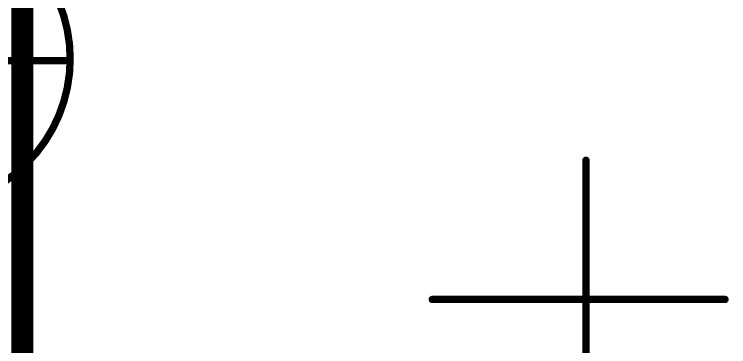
# Model space of a CAD drawing. Header units: millimetres. Extents: x 13 to 259, y -2 to 326.
# Drawn here: x 67.69 to 77.45, y 116.66 to 121.19 of the extents above; entities that cross this region are included whole.
import ezdxf

# ---------------------------------------------------------------- set-up
doc = ezdxf.new("R2010")
doc.units = ezdxf.units.MM
for name, color, linetype in [('Mechanical14', 56, 'Continuous'), ('Mechanical2', 216, 'Continuous'), ('Mechanical34', 56, 'Continuous'), ('Mechanical9', 56, 'Continuous')]:
    doc.layers.add(name, color=color, linetype=linetype)

msp = doc.modelspace()

# ---------------------------------------------------------------- linework, layer by layer
at = {"layer": 'Mechanical14', "const_width": 0.3}
msp.add_lwpolyline([(67.8, 71.1), (67.8, 132.1)], dxfattribs=at)
at = {"layer": 'Mechanical2', "const_width": 0.1}
for points in [[(67.8, 71.1), (67.8, 132.1)], [(75.5, 117.3), (75.5, 119.2)], [(73.4, 117.3), (77.4, 117.3)], [(75.5, 115.3), (75.5, 117.3)]]:
    msp.add_lwpolyline(points, dxfattribs=at)
at = {"layer": 'Mechanical2', "const_width": 0.05}
for points in [[(75.475, 119.2, 1), (75.525, 119.2, 1)], [(73.375, 117.3, 1), (73.425, 117.3, 1)], [(75.475, 117.3, 1), (75.525, 117.3, 1)], [(75.475, 117.3, 1), (75.525, 117.3, 1)], [(77.375, 117.3, 1), (77.425, 117.3, 1)]]:
    msp.add_lwpolyline(points, format="xyb", close=True, dxfattribs=at)
at = {"layer": 'Mechanical34'}
for points, const_width in [([(68.4541, 120.5836, 1), (64.425, 120.5836, 1)], 0.1), ([(68.4291, 120.5836, 1), (68.4791, 120.5836, 1)], 0.05), ([(68.3566, 120.5586, 1), (68.4066, 120.5586, 1)], 0.05)]:
    msp.add_lwpolyline(points, format="xyb", close=True, dxfattribs=dict(at, const_width=const_width))
at = {"layer": 'Mechanical34', "const_width": 0.1}
msp.add_lwpolyline([(66.4396, 120.5586), (68.3816, 120.5586)], dxfattribs=at)
at = {"layer": 'Mechanical9', "const_width": 0.1}
msp.add_lwpolyline([(67.8, 71.1), (67.8, 132.1)], dxfattribs=at)

doc.saveas('drawing.dxf')
